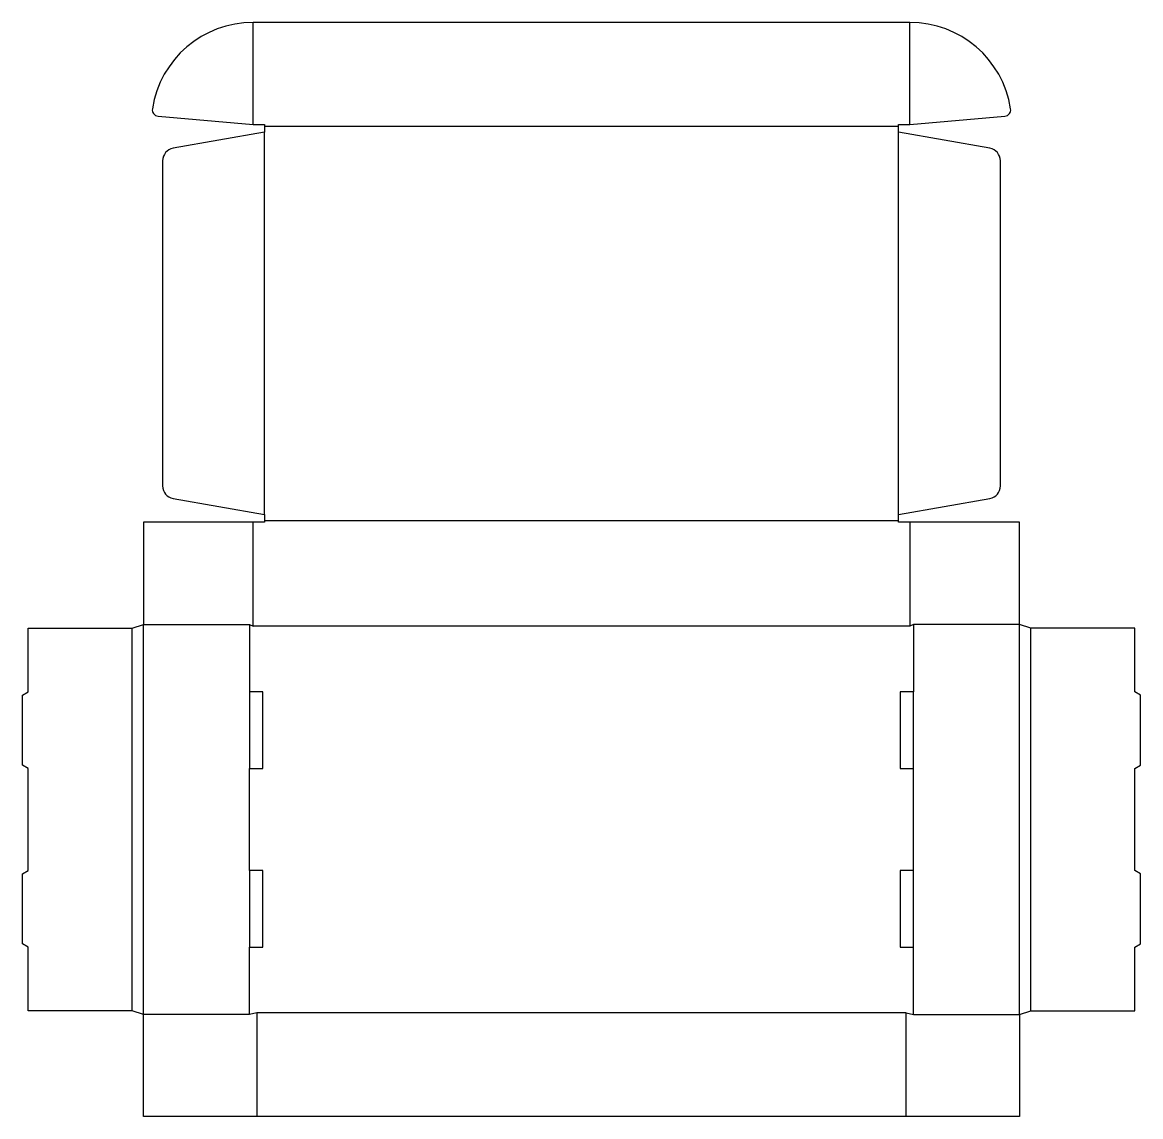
# Model space of a CAD drawing. Header units: millimetres. Extents: x -178 to 699, y -80 to 778.
import ezdxf

# ---------------------------------------------------------------- set-up
doc = ezdxf.new("R2010")
doc.units = ezdxf.units.MM
doc.layers.add('crease', color=1, linetype='CONTINUOUS')
doc.layers.add('cut', color=7, linetype='CONTINUOUS')

msp = doc.modelspace()

# ---------------------------------------------------------------- linework, layer by layer
at = {"layer": 'crease'}
for p, q in [((3, 698), (3, 778)), ((518, 698), (518, 778)), ((12, 696.5), (509, 696.5)), ((12, 392), (12, 692)), ((509, 392), (509, 692)), ((12, 387.5), (509, 387.5)), ((-92, 3), (-92, 303)), ((-83, 0), (-83, 306)), ((0, 306), (0, 253)), ((521, 306), (521, 253)), ((604, 0), (604, 306)), ((613, 3), (613, 303)), ((0, 113), (0, 193)), ((521, 113), (521, 193)), ((0, 0), (0, 53)), ((521, 0), (521, 53))]:
    msp.add_line(p, q, dxfattribs=at)
for points in [[(518, 386), (518, 304.5), (3, 304.5), (3, 386)], [(515, -80), (515, 1.5), (6, 1.5), (6, -80)]]:
    msp.add_lwpolyline(points, dxfattribs=at)
at = {"layer": 'cut'}
msp.add_lwpolyline([(604, 306), (604, 386), (509, 386), (509, 392), (580.74, 404.65, 0.36397), (589, 414.5), (589, 669.5, 0.36397), (580.74, 679.35), (509, 692), (509, 698), (518, 698), (592.55, 704.52, 0.433892), (597.05, 710.27, 0.369799), (518, 778), (3, 778, 0.369799), (-76.05, 710.27, 0.433892), (-71.55, 704.52), (3, 698), (12, 698), (12, 692), (-59.74, 679.35, 0.36397), (-68, 669.5), (-68, 414.5, 0.36397), (-59.74, 404.65), (12, 392), (12, 386), (-83, 386), (-83, 306)], format="xyb", dxfattribs=at)
for points in [[(6, 1.5), (0, 0), (-83, 0), (-92, 3), (-173.5, 3), (-173.5, 53), (-178, 55.6), (-178, 110.4), (-173.5, 113), (-173.5, 193), (-178, 195.6), (-178, 250.4), (-173.5, 253), (-173.5, 303), (-92, 303), (-83, 306), (0, 306), (3, 304.5)], [(515, 1.5), (521, 0), (604, 0), (613, 3), (694.5, 3), (694.5, 53), (699, 55.6), (699, 110.4), (694.5, 113), (694.5, 193), (699, 195.6), (699, 250.4), (694.5, 253), (694.5, 303), (613, 303), (604, 306), (521, 306), (518, 304.5)], [(604, 0), (604, -80), (-83, -80), (-83, 0)]]:
    msp.add_lwpolyline(points, dxfattribs=at)
for points in [[(0, 193), (10.5, 193), (10.5, 253), (0, 253)], [(510.5, 193), (521, 193), (521, 253), (510.5, 253)], [(0, 53), (10.5, 53), (10.5, 113), (0, 113)], [(510.5, 53), (521, 53), (521, 113), (510.5, 113)]]:
    msp.add_lwpolyline(points, close=True, dxfattribs=at)

doc.saveas('drawing.dxf')
